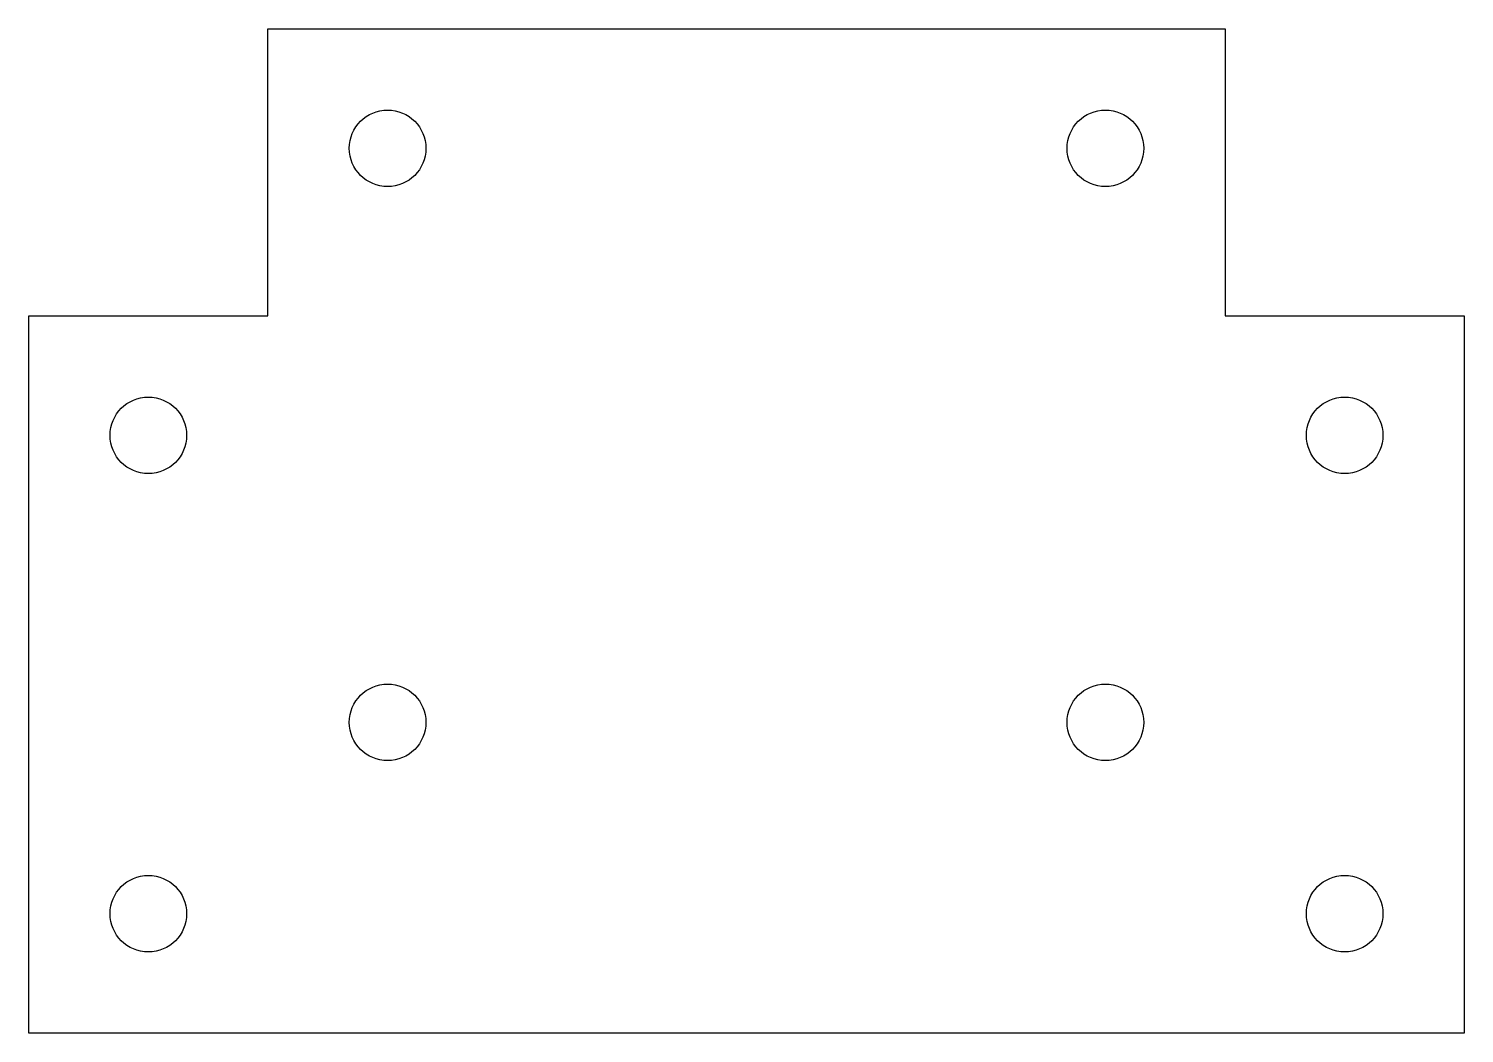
# Model space of a CAD drawing. Header units: millimetres. Extents: x 150 to 210, y 20 to 62.
import ezdxf

# ---------------------------------------------------------------- set-up
doc = ezdxf.new("R2010")
doc.units = ezdxf.units.MM

msp = doc.modelspace()

# ---------------------------------------------------------------- linework, layer by layer
at = {"color": 7, "linetype": 'Continuous', "lineweight": 25}
for p, q in [((160, 50), (160, 62)), ((160, 62), (200, 62)), ((200, 62), (200, 50)), ((150, 20), (150, 50)), ((150, 50), (160, 50)), ((200, 50), (210, 50)), ((210, 50), (210, 20)), ((210, 20), (150, 20))]:
    msp.add_line(p, q, dxfattribs=at)
for centre in [(165, 57), (195, 57), (155, 45), (205, 45), (165, 33), (195, 33), (155, 25), (205, 25)]:
    msp.add_circle(centre, 1.6, dxfattribs=at)

doc.saveas('drawing.dxf')
